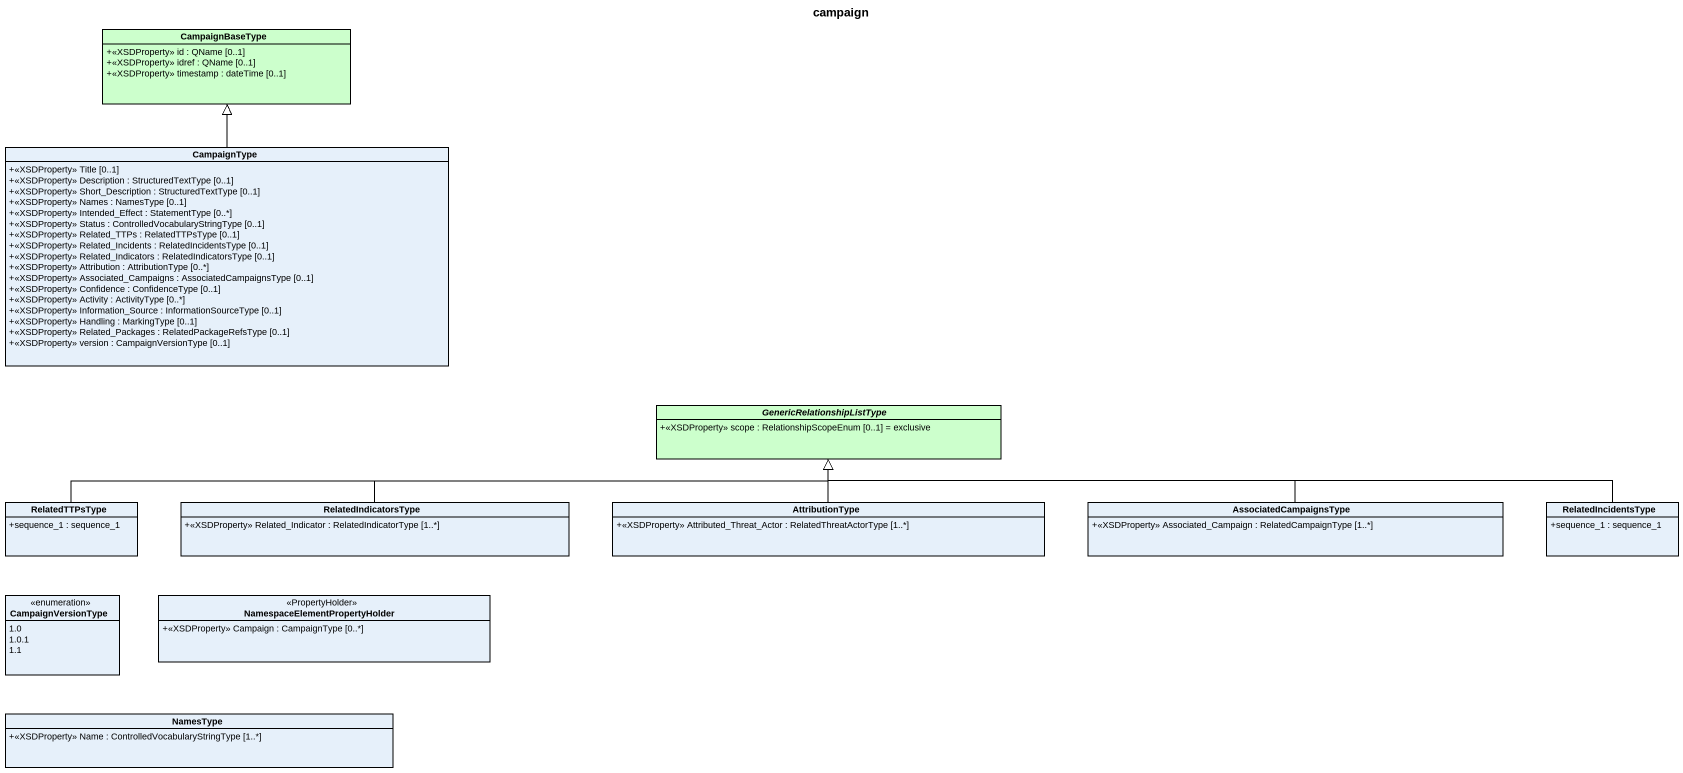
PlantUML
@startuml
title campaign
hide circle
hide empty members
skinparam classAttributeIconSize 0
class CampaignBaseType #CCFFCC {
  +<<XSDProperty>> id : QName [0..1]
  +<<XSDProperty>> idref : QName [0..1]
  +<<XSDProperty>> timestamp : dateTime [0..1]
}
class CampaignType {
  +<<XSDProperty>> Title [0..1]
  +<<XSDProperty>> Description : StructuredTextType [0..1]
  +<<XSDProperty>> Short_Description : StructuredTextType [0..1]
  +<<XSDProperty>> Names : NamesType [0..1]
  +<<XSDProperty>> Intended_Effect : StatementType [0..*]
  +<<XSDProperty>> Status : ControlledVocabularyStringType [0..1]
  +<<XSDProperty>> Related_TTPs : RelatedTTPsType [0..1]
  +<<XSDProperty>> Related_Incidents : RelatedIncidentsType [0..1]
  +<<XSDProperty>> Related_Indicators : RelatedIndicatorsType [0..1]
  +<<XSDProperty>> Attribution : AttributionType [0..*]
  +<<XSDProperty>> Associated_Campaigns : AssociatedCampaignsType [0..1]
  +<<XSDProperty>> Confidence : ConfidenceType [0..1]
  +<<XSDProperty>> Activity : ActivityType [0..*]
  +<<XSDProperty>> Information_Source : InformationSourceType [0..1]
  +<<XSDProperty>> Handling : MarkingType [0..1]
  +<<XSDProperty>> Related_Packages : RelatedPackageRefsType [0..1]
  +<<XSDProperty>> version : CampaignVersionType [0..1]
}
abstract class GenericRelationshipListType #CCFFCC {
  +<<XSDProperty>> scope : RelationshipScopeEnum [0..1] = exclusive
}
class RelatedTTPsType {
  +sequence_1 : sequence_1
}
class RelatedIndicatorsType {
  +<<XSDProperty>> Related_Indicator : RelatedIndicatorType [1..*]
}
class AttributionType {
  +<<XSDProperty>> Attributed_Threat_Actor : RelatedThreatActorType [1..*]
}
class AssociatedCampaignsType {
  +<<XSDProperty>> Associated_Campaign : RelatedCampaignType [1..*]
}
class RelatedIncidentsType {
  +sequence_1 : sequence_1
}
enum CampaignVersionType {
  1.0
  1.0.1
  1.1
}
class "NamespaceElementPropertyHolder" as NamespaceElementPropertyHold <<PropertyHolder>> {
  +<<XSDProperty>> Campaign : CampaignType [0..*]
}
class NamesType {
  +<<XSDProperty>> Name : ControlledVocabularyStringType [1..*]
}
CampaignType -up-|> CampaignBaseType
RelatedTTPsType -right-|> GenericRelationshipListType
RelatedIndicatorsType -right-|> GenericRelationshipListType
AttributionType -up-|> GenericRelationshipListType
AssociatedCampaignsType -left-|> GenericRelationshipListType
RelatedIncidentsType -left-|> GenericRelationshipListType
@enduml
